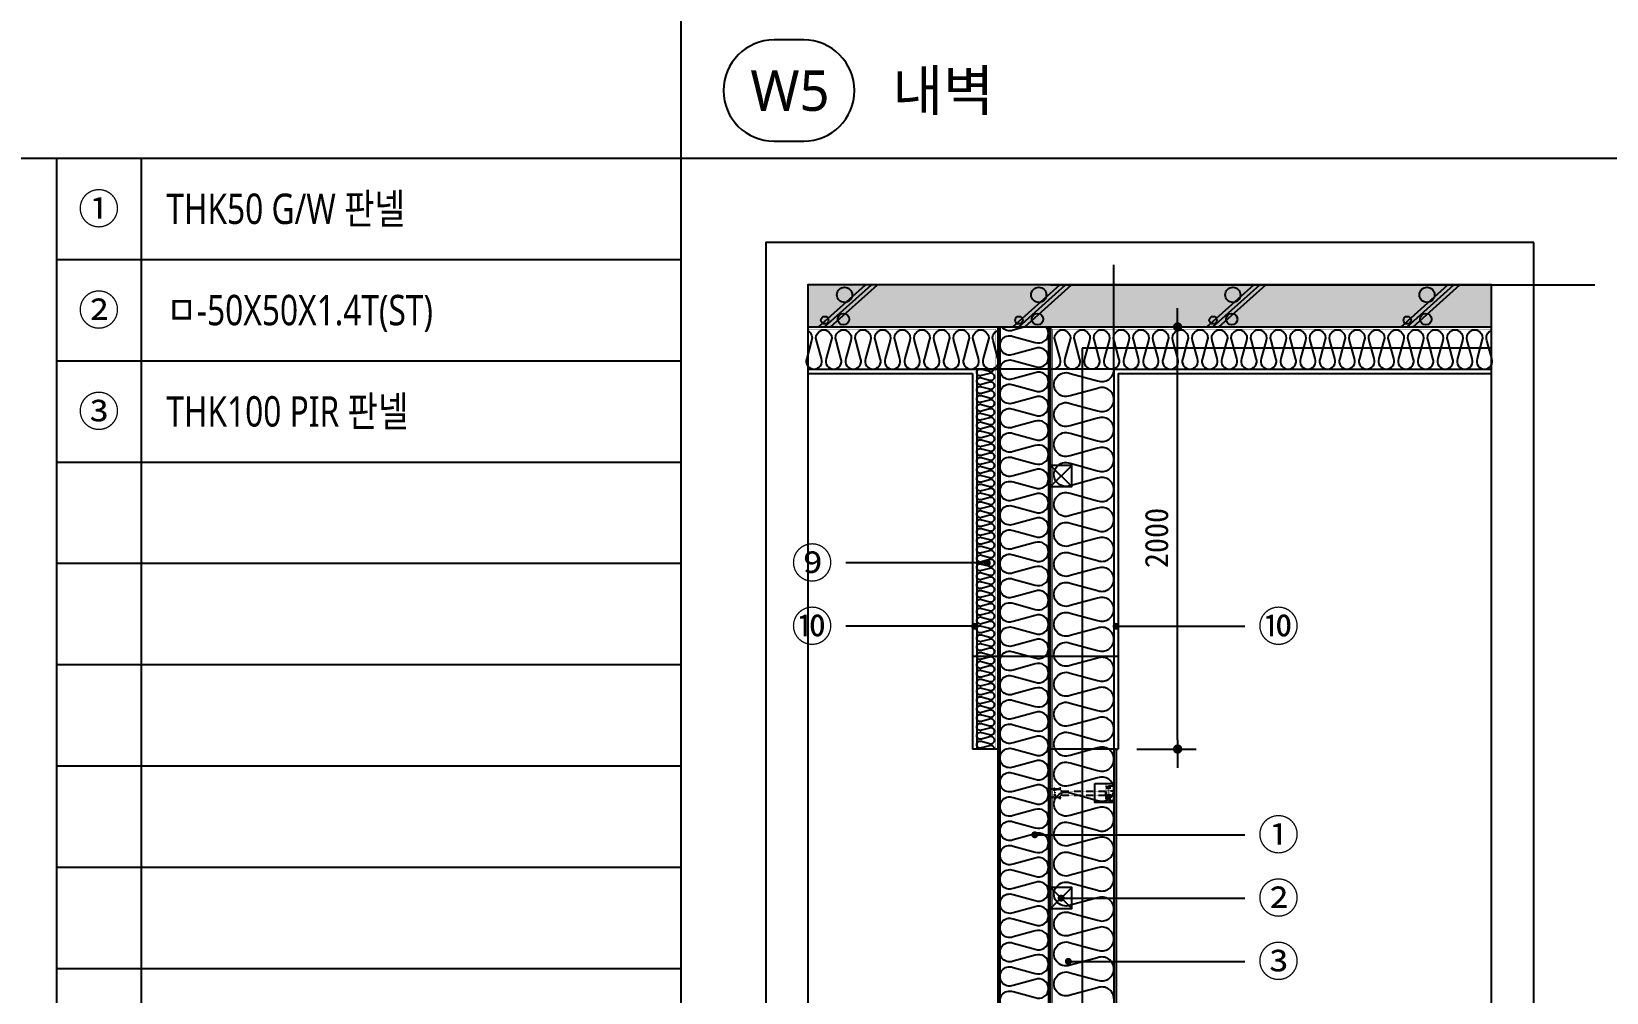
# Model space of a CAD drawing. Header units: millimetres. Extents: x 1008970 to 1091919, y 939088 to 948574.
# Drawn here: x 1045292 to 1048671, y 941364 to 943426 of the extents above; entities that cross this region are included whole.
import ezdxf
from ezdxf.enums import TextEntityAlignment as Align

# ---------------------------------------------------------------- set-up
doc = ezdxf.new("R2010")
doc.units = ezdxf.units.MM
doc.header["$LTSCALE"] = 5
doc.header["$MEASUREMENT"] = 0
doc.header["$PDSIZE"] = -10
doc.linetypes.add('HIDDEN', pattern=[0.375, 0.25, -0.125])
doc.linetypes.add('JIS_02_0.7', pattern=[1.35, 0.75, -0.6])
doc.layers.get('0').update_dxf_attribs({"linetype": 'CONTINUOUS'})
doc.layers.get('Defpoints').update_dxf_attribs({"color": 153, "linetype": 'CONTINUOUS'})
for name, color, linetype in [('0612_ACL WALL', 4, 'CONTINUOUS'), ('5TXT', 7, 'CONTINUOUS'), ('AA-AXIS-DIM7', 7, 'CONTINUOUS'), ('CON', 2, 'CONTINUOUS'), ('conc', 2, 'CONTINUOUS'), ('DIM', 7, 'CONTINUOUS'), ('FIN', 5, 'CONTINUOUS'), ('HATCH', 9, 'CONTINUOUS'), ('HT', 8, 'CONTINUOUS'), ('TEXT', 7, 'CONTINUOUS'), ('WALL3', 3, 'CONTINUOUS'), ('단열재', 11, 'CONTINUOUS'), ('볼트', 253, 'JIS_02_0.7')]:
    doc.layers.add(name, color=color, linetype=linetype)
doc.styles.add('MG', font='malgun.ttf')
doc.styles.add('돋움', font='')
doc.styles.add('한글', font='malgun.ttf')
doc.styles.get('돋움').set_extended_font_data('DotumChe')
doc.dimstyles.new('DIM_5', dxfattribs={"dimscale": 5, "dimtxt": 3, "dimasz": 1, "dimexe": 2, "dimexo": 2, "dimgap": 1, "dimtad": 1, "dimdec": 0, "dimzin": 0, "dimdsep": 46, "dimtxsty": 'MG', "dimblk1": 'DIMDOT', "dimblk2": 'DIMDOT', "dimsah": 1, "dimcen": 0.09, "dimdle": 2, "dimclrd": 7, "dimclre": 7, "dimclrt": 3, "dimadec": 0, "dimazin": 0, "dimtfac": 1, "dimtdec": 0, "dimtix": 1, "dimtmove": 2, "dimatfit": 3, "dimldrblk": 'DIMDOT', "dimfxl": 2, "dimtolj": 1, "dimtzin": 0, "dimarcsym": 0})
doc.dimstyles.new('SDIM', dxfattribs={"dimscale": 10, "dimtxt": 2.5, "dimasz": 1, "dimexe": 2, "dimexo": 2, "dimgap": 1, "dimtad": 1, "dimdsep": 46, "dimtxsty": '돋움', "dimblk1": '_RXDOT', "dimblk2": '_RXDOT', "dimsah": 1, "dimcen": 3, "dimclrd": 7, "dimclre": 7, "dimclrt": 3, "dimadec": 0, "dimazin": 0, "dimtfac": 1, "dimtix": 1, "dimtmove": 2, "dimatfit": 3, "dimfxl": 1, "dimtolj": 1, "dimtzin": 0, "dimarcsym": 0})

# ---------------------------------------------------------------- blocks, each defined once
blk = doc.blocks.new('zw$8367')
blk.add_line((1287, 5), (1287, 369))
blk.add_lwpolyline([(913, 374), (1287, 374), (1287, 0), (913, 0)], close=True)
at = {"layer": '볼트'}
for p, q in [((1125, 321), (1125, 53)), ((1133, 329), (1279, 329)), ((1141, 329), (1141, 45)), ((1157, 329), (1157, 45)), ((1173, 329), (1173, 45)), ((1190, 329), (1190, 45)), ((1206, 329), (1206, 45)), ((1287, 321), (1287, 240)), ((16, 292), (121, 284)), ((16, 268), (235, 268)), ((16, 106), (235, 106)), ((16, 82), (121, 90)), ((40, 243), (40, 131)), ((121, 284), (235, 284)), ((121, 203), (121, 171)), ((121, 90), (235, 90)), ((186, 106), (235, 106)), ((261, 228), (1125, 228)), ((261, 146), (1125, 146)), ((1125, 236), (1206, 236)), ((1125, 146), (1125, 228)), ((1125, 138), (1206, 138)), ((1133, 45), (1279, 45)), ((1206, 232), (1279, 232)), ((1206, 142), (1279, 142)), ((1287, 134), (1287, 53))]:
    blk.add_line(p, q, dxfattribs=at)
for centre, radius, start, end in [((1133, 321), 8.11, 90, 180), ((1279, 321), 8.11, 0, 90), ((16, 276), 16.2, 90, 165.5225), ((16, 284), 16.2, 194.4775, 270), ((16, 90), 16.2, 90, 165.5225), ((16, 98), 16.2, 194.4775, 270), ((64, 243), 24.3, 78.463, 180), ((64, 131), 24.3, 180, 281.537), ((56, 203), 64.9, 0, 78.463), ((56, 171), 64.9, 281.537, 0), ((186, 203), 64.9, 33.0557, 180), ((186, 171), 64.9, 180, 326.9443), ((235, 276), 8.11, 0, 90), ((235, 276), 8.11, 270, 0), ((235, 98), 8.11, 0, 90), ((235, 98), 8.11, 270, 0), ((261, 252), 24.3, 213.0557, 270), ((261, 122), 24.3, 90, 146.9443), ((1133, 53), 8.11, 180, 270), ((1279, 240), 8.11, 270, 0), ((1279, 134), 8.11, 0, 90), ((1279, 53), 8.11, 270, 0)]:
    blk.add_arc(centre, radius, start, end, dxfattribs=at)
blk = doc.blocks.new('DIMDOT')
at = {"linetype": 'Continuous'}
blk.add_line((-2, 0), (2, 0), dxfattribs=at)
for radius in [0.5, 0.25]:
    blk.add_circle((0, 0), radius, dxfattribs=at)
blk = doc.blocks.new('_RXDOT')
at = {"color": 0, "linetype": 'ByBlock'}
blk.add_line((-1, 0), (2, 0), dxfattribs=at)
at = {"color": 0, "linetype": 'ByBlock', "const_width": 0.5}
blk.add_lwpolyline([(-0.25, 0, 1), (0.25, 0, 1)], format="xyb", close=True, dxfattribs=at)
blk = doc.blocks.new('*D30')
at = {"layer": 'Defpoints', "color": 0, "transparency": 16777216}
for p in [(1047623, 942792), (1047750.7, 942792), (1047623, 941886.5)]:
    blk.add_point(p, dxfattribs=at)
at = {"layer": 'DIM', "color": 7, "lineweight": -2, "transparency": 16777216}
for p, q in [((1047663, 942792), (1047790.7, 942792)), ((1047750.7, 941906.5), (1047750.7, 942772)), ((1047663, 941886.5), (1047790.7, 941886.5))]:
    blk.add_line(p, q, dxfattribs=at)
at = {"layer": 'DIM', "color": 7, "lineweight": -2, "transparency": 16777216, "xscale": 20, "yscale": 20, "zscale": 20}
for p, rotation in [((1047750.7, 942792), 90), ((1047750.7, 941886.5), 270)]:
    blk.add_blockref('_RXDOT', p, dxfattribs=dict(at, rotation=rotation))
at = {"layer": 'DIM', "color": 3, "transparency": 16777216, "insert": (1047705.7, 942339.3), "char_height": 50, "attachment_point": 5, "rotation": 90, "style": '돋움'}
blk.add_mtext('\\A1;2000', dxfattribs=at)

msp = doc.modelspace()

# ---------------------------------------------------------------- hatches: boundary and pattern name
at = {"layer": 'HT'}
h = msp.add_hatch(color=254, dxfattribs=at)
h.dxf.hatch_style = 1
h.paths.add_polyline_path([(1047613.961, 942792.009), (1048424.353, 942792.009), (1048424.353, 942882.555), (1047613.961, 942882.555)])
h.paths.add_polyline_path([(1046957.499, 942792.009), (1047613.961, 942792.009), (1047613.961, 942882.555), (1046957.499, 942882.555)])

# ---------------------------------------------------------------- linework, layer by layer
for p, q in [((1045345.77, 943154.195), (1045345.77, 939179.201)), ((1045526.863, 943154.195), (1045526.863, 939179.201)), ((1045345.77, 942936.883), (1046685.859, 942936.883)), ((1045345.77, 942719.571), (1046685.859, 942719.571)), ((1045345.77, 942502.26), (1046685.859, 942502.26)), ((1045345.77, 942284.948), (1046685.859, 942284.948)), ((1045345.77, 942067.636), (1046685.859, 942067.636)), ((1045345.77, 941850.324), (1046685.859, 941850.324)), ((1045345.77, 941633.013), (1046685.859, 941633.013)), ((1045345.77, 941415.701), (1046685.859, 941415.701))]:
    msp.add_line(p, q)
at = {"color": 6}
for points in [[(1047360.431, 941886.543, 0.905, 0.905, 0), (1047360.431, 942787.481, 0.905, 0.905, 0), (1046957.499, 942787.481, 0.905, 0.905, 0)], [(1047482.669, 939550.442, 0.905, 0.905, 0), (1047482.669, 942787.481, 0.905, 0.905, 0), (1048424.353, 942787.481, 0.905, 0.905, 0)]]:
    msp.add_lwpolyline(points, format="xyseb", dxfattribs=at)
at = {"layer": '0612_ACL WALL', "linetype": 'ByBlock'}
for p, q in [((1047364.958, 942792.009), (1047364.958, 939550.442)), ((1047369.486, 942792.009), (1047369.486, 939550.442)), ((1047473.614, 942792.009), (1047473.614, 939550.442)), ((1047478.142, 942792.009), (1047478.142, 939550.442))]:
    msp.add_line(p, q, dxfattribs=at)
at = {"layer": '5TXT'}
for p, q in [((1046685.859, 939179.201), (1046685.859, 947708.687)), ((1043335.636, 943154.195), (1056736.528, 943154.195))]:
    msp.add_line(p, q, dxfattribs=at)
at = {"layer": 'CON', "ltscale": 5}
msp.add_line((1046957.499, 942792.009), (1048424.353, 942792.009), dxfattribs=at)
at = {"layer": 'conc', "color": 3}
for p, q in [((1047478.142, 942494.931), (1047523.415, 942449.657)), ((1047478.142, 942449.657), (1047523.415, 942494.931)), ((1047478.142, 941589.465), (1047523.415, 941544.192)), ((1047478.142, 941544.192), (1047523.415, 941589.465))]:
    msp.add_line(p, q, dxfattribs=at)
for points in [[(1047478.142, 942449.657), (1047523.415, 942449.657), (1047523.415, 942494.931), (1047478.142, 942494.931)], [(1047478.142, 941544.192), (1047523.415, 941544.192), (1047523.415, 941589.465), (1047478.142, 941589.465)]]:
    msp.add_lwpolyline(points, close=True, dxfattribs=at)
at = {"layer": 'Defpoints'}
for p, q in [((1047613.961, 942701.462), (1047613.961, 942925.625)), ((1047478.142, 942882.555), (1048555.01, 942882.555)), ((1047568.688, 942882.555), (1048645.556, 942882.555)), ((1047613.961, 942701.462), (1047313.759, 942701.462)), ((1047623.016, 942085.158), (1047310.63, 942085.158))]:
    msp.add_line(p, q, dxfattribs=at)
at = {"layer": 'Defpoints', "color": 139}
for points in [[(1048514.9, 942973.102), (1046866.952, 942973.102), (1046866.952, 939278.802), (1048514.9, 939278.802)], [(1048424.353, 942882.555), (1046957.499, 942882.555), (1046957.499, 939369.348), (1048424.353, 939369.348)]]:
    msp.add_lwpolyline(points, close=True, dxfattribs=at)
at = {"layer": 'FIN'}
for p, q in [((1046957.499, 942692.407), (1047310.63, 942692.407)), ((1047310.63, 942692.407), (1047310.63, 941886.543)), ((1047623.016, 942692.407), (1048424.353, 942692.407)), ((1047623.016, 942692.407), (1047623.016, 941886.543)), ((1047364.958, 941886.543), (1047310.63, 941886.543)), ((1047613.945, 941886.543), (1047623.016, 941886.543))]:
    msp.add_line(p, q, dxfattribs=at)
at = {"layer": 'HATCH'}
for p, q in [((1046980.527, 942792.009), (1047081.134, 942882.555)), ((1046993.332, 942792.009), (1047093.939, 942882.555)), ((1047006.137, 942792.009), (1047106.744, 942882.555)), ((1047397.055, 942792.009), (1047497.662, 942882.555)), ((1047409.86, 942792.009), (1047510.467, 942882.555)), ((1047422.665, 942792.009), (1047523.272, 942882.555)), ((1047813.582, 942792.009), (1047914.19, 942882.555)), ((1047826.388, 942792.009), (1047926.995, 942882.555)), ((1047839.193, 942792.009), (1047939.8, 942882.555)), ((1048230.11, 942792.009), (1048330.718, 942882.555)), ((1048242.916, 942792.009), (1048343.523, 942882.555)), ((1048255.721, 942792.009), (1048356.328, 942882.555))]:
    msp.add_line(p, q, dxfattribs=at)
for centre, radius in [((1047036.137, 942860.827), 16.298), ((1047452.665, 942860.827), 16.298), ((1047869.193, 942860.827), 16.298), ((1048285.721, 942860.827), 16.298), ((1046993.699, 942806.587), 8.149), ((1047033.689, 942808.627), 12.224), ((1047410.227, 942806.587), 8.149), ((1047450.217, 942808.627), 12.224), ((1047826.755, 942806.587), 8.149), ((1047866.744, 942808.627), 12.224), ((1048243.283, 942806.587), 8.149), ((1048283.272, 942808.627), 12.224)]:
    msp.add_circle(centre, radius, dxfattribs=at)
at = {"layer": 'TEXT'}
msp.add_lwpolyline([(1046948.591, 943190.413, 1), (1046948.591, 943407.725), (1046885.062, 943407.725, 1), (1046885.062, 943190.413)], format="xyb", close=True, dxfattribs=at)
at = {"layer": 'WALL3'}
for q in [(1047478.142, 941886.543), (1047618.489, 939550.442)]:
    msp.add_line((1047618.489, 941886.543), q, dxfattribs=at)
at = {"layer": 'WALL3', "linetype": 'HIDDEN'}
msp.add_lwpolyline([(1048424.353, 942746.735), (1047546.052, 942746.735), (1047546.052, 939550.442)], dxfattribs=at)
at = {"layer": '단열재'}
for p, q in [((1046957.499, 942701.462), (1047364.958, 942701.462)), ((1047319.685, 942701.462), (1047319.685, 941886.543)), ((1047613.961, 942701.462), (1047613.961, 939550.442)), ((1047613.961, 942701.462), (1048424.353, 942701.462))]:
    msp.add_line(p, q, dxfattribs=at)
for points in [[(1046957.499, 942783.691, -0.37750147), (1046965.323, 942762.85), (1046954.881, 942724.282, 0.52485566), (1046970.628, 942701.462, 0.52485566), (1046986.375, 942724.282), (1046975.933, 942762.85, -1.44919786), (1047007.427, 942762.85), (1046996.985, 942724.282, 0.52485566), (1047012.732, 942701.462, 0.52485566), (1047028.479, 942724.282), (1047018.037, 942762.85, -1.44919786), (1047049.531, 942762.85), (1047039.089, 942724.282, 0.52485566), (1047054.836, 942701.462, 0.52485566), (1047070.583, 942724.282), (1047060.142, 942762.85, -1.44919786), (1047091.635, 942762.85), (1047081.194, 942724.282, 0.52485566), (1047096.941, 942701.462, 0.52485566), (1047112.688, 942724.282), (1047102.246, 942762.85, -1.44919786), (1047133.74, 942762.85), (1047123.298, 942724.282, 0.52485566), (1047139.045, 942701.462, 0.52485566), (1047154.792, 942724.282), (1047144.35, 942762.85, -1.44919786), (1047175.844, 942762.85), (1047165.402, 942724.282, 0.52485566), (1047181.149, 942701.462, 0.52485566), (1047196.896, 942724.282), (1047186.454, 942762.85, -1.44919786), (1047217.948, 942762.85), (1047207.506, 942724.282, 0.52485566), (1047223.253, 942701.462, 0.52485566), (1047239, 942724.282), (1047228.558, 942762.85, -1.44919786), (1047260.052, 942762.85), (1047249.61, 942724.282, 0.52485566), (1047265.357, 942701.462, 0.52485566), (1047281.104, 942724.282), (1047270.662, 942762.85, -1.44919786), (1047302.156, 942762.85), (1047291.714, 942724.282, 0.52485566), (1047307.461, 942701.462, 0.52485566), (1047323.208, 942724.282), (1047312.766, 942762.85, -1.44919786), (1047344.26, 942762.85), (1047333.819, 942724.282, 0.52485566), (1047349.565, 942701.462, 0.52485566), (1047365.312, 942724.282), (1047354.871, 942762.85, -0.42012001), (1047364.958, 942784.691)], [(1047482.669, 942701.462, 0.52485566), (1047498.416, 942724.282), (1047487.974, 942762.85, -1.44919786), (1047519.468, 942762.85), (1047509.026, 942724.282, 0.52485566), (1047524.773, 942701.462, 0.52485566), (1047540.52, 942724.282), (1047530.078, 942762.85, -1.44919786), (1047561.572, 942762.85), (1047551.13, 942724.282, 0.52485566), (1047566.877, 942701.462, 0.52485566), (1047582.624, 942724.282), (1047572.182, 942762.85, -1.44919786), (1047603.676, 942762.85), (1047593.234, 942724.282, 0.52485566), (1047608.981, 942701.462, 0.52485566), (1047624.728, 942724.282), (1047614.287, 942762.85, -1.44919786), (1047645.78, 942762.85), (1047635.339, 942724.282, 0.52485566), (1047651.086, 942701.462, 0.52485566), (1047666.832, 942724.282), (1047656.391, 942762.85, -1.44919786), (1047687.885, 942762.85), (1047677.443, 942724.282, 0.52485566), (1047693.19, 942701.462, 0.52485566), (1047708.937, 942724.282), (1047698.495, 942762.85, -1.44919786), (1047729.989, 942762.85), (1047719.547, 942724.282, 0.52485566), (1047735.294, 942701.462, 0.52485566), (1047751.041, 942724.282), (1047740.599, 942762.85, -1.44919786), (1047772.093, 942762.85), (1047761.651, 942724.282, 0.52485566), (1047777.398, 942701.462, 0.52485566), (1047793.145, 942724.282), (1047782.703, 942762.85, -1.44919786), (1047814.197, 942762.85), (1047803.755, 942724.282, 0.52485566), (1047819.502, 942701.462, 0.52485566), (1047835.249, 942724.282), (1047824.807, 942762.85, -1.44919786), (1047856.301, 942762.85), (1047845.859, 942724.282, 0.52485566), (1047861.606, 942701.462, 0.52485566), (1047877.353, 942724.282), (1047866.911, 942762.85, -1.44919786), (1047898.405, 942762.85), (1047887.963, 942724.282, 0.52485566), (1047903.71, 942701.462, 0.52485566), (1047919.457, 942724.282), (1047909.016, 942762.85, -1.44919786), (1047940.509, 942762.85), (1047930.068, 942724.282, 0.52485566), (1047945.815, 942701.462, 0.52485566), (1047961.562, 942724.282), (1047951.12, 942762.85, -1.44919786), (1047982.614, 942762.85), (1047972.172, 942724.282, 0.52485566), (1047987.919, 942701.462, 0.52485566), (1048003.666, 942724.282), (1047993.224, 942762.85, -1.44919786), (1048024.718, 942762.85), (1048014.276, 942724.282, 0.52485566), (1048030.023, 942701.462, 0.52485566), (1048045.77, 942724.282), (1048035.328, 942762.85, -1.44919786), (1048066.822, 942762.85), (1048056.38, 942724.282, 0.52485566), (1048072.127, 942701.462, 0.52485566), (1048087.874, 942724.282), (1048077.432, 942762.85, -1.44919786), (1048108.926, 942762.85), (1048098.484, 942724.282, 0.52485566), (1048114.231, 942701.462, 0.52485566), (1048129.978, 942724.282), (1048119.536, 942762.85, -1.44919786), (1048151.03, 942762.85), (1048140.588, 942724.282, 0.52485566), (1048156.335, 942701.462, 0.52485566), (1048172.082, 942724.282), (1048161.64, 942762.85, -1.44919786), (1048193.134, 942762.85), (1048182.693, 942724.282, 0.52485566), (1048198.44, 942701.462, 0.52485566), (1048214.186, 942724.282), (1048203.745, 942762.85, -1.44919786), (1048235.239, 942762.85), (1048224.797, 942724.282, 0.52485566), (1048240.544, 942701.462, 0.52485566), (1048256.291, 942724.282), (1048245.849, 942762.85, -1.44919786), (1048277.343, 942762.85), (1048266.901, 942724.282, 0.52485566), (1048282.648, 942701.462, 0.52485566), (1048298.395, 942724.282), (1048287.953, 942762.85, -1.44919786), (1048319.447, 942762.85), (1048309.005, 942724.282, 0.52485566), (1048324.752, 942701.462, 0.52485566), (1048340.499, 942724.282), (1048330.057, 942762.85, -1.44919786), (1048361.551, 942762.85), (1048351.109, 942724.282, 0.52485566), (1048366.856, 942701.462, 0.52485566), (1048382.603, 942724.282), (1048372.161, 942762.85, -1.44919786), (1048403.655, 942762.85), (1048393.213, 942724.282, 0.52485566), (1048408.96, 942701.462, 0.52485566), (1048424.707, 942724.282), (1048414.265, 942762.85, -0.42012001), (1048424.353, 942784.691, -0.42012001)], [(1047357.715, 941886.543, 0.52485566), (1047347.409, 941893.654), (1047329.991, 941888.939, -1.44919786), (1047329.991, 941903.162), (1047347.409, 941898.446, 0.52485566), (1047357.715, 941905.558, 0.52485566), (1047347.409, 941912.669), (1047329.991, 941907.954, -1.44919786), (1047329.991, 941922.177), (1047347.409, 941917.461, 0.52485566), (1047357.715, 941924.572, 0.52485566), (1047347.409, 941931.684), (1047329.991, 941926.968, -1.44919786), (1047329.991, 941941.191), (1047347.409, 941936.476, 0.52485566), (1047357.715, 941943.587, 0.52485566), (1047347.409, 941950.699), (1047329.991, 941945.983, -1.44919786), (1047329.991, 941960.206), (1047347.409, 941955.49, 0.52485566), (1047357.715, 941962.602, 0.52485566), (1047347.409, 941969.714), (1047329.991, 941964.998, -1.44919786), (1047329.991, 941979.221), (1047347.409, 941974.505, 0.52485566), (1047357.715, 941981.617, 0.52485566), (1047347.409, 941988.728), (1047329.991, 941984.013, -1.44919786), (1047329.991, 941998.236), (1047347.409, 941993.52, 0.52485566), (1047357.715, 942000.632, 0.52485566), (1047347.409, 942007.743), (1047329.991, 942003.027, -1.44919786), (1047329.991, 942017.25), (1047347.409, 942012.535, 0.52485566), (1047357.715, 942019.646, 0.52485566), (1047347.409, 942026.758), (1047329.991, 942022.042, -1.44919786), (1047329.991, 942036.265), (1047347.409, 942031.55, 0.52485566), (1047357.715, 942038.661, 0.52485566), (1047347.409, 942045.773), (1047329.991, 942041.057, -1.44919786), (1047329.991, 942055.28), (1047347.409, 942050.564, 0.52485566), (1047357.715, 942057.676, 0.52485566), (1047347.409, 942064.787), (1047329.991, 942060.072, -1.44919786), (1047329.991, 942074.295), (1047347.409, 942069.579, 0.52485566), (1047357.715, 942076.691, 0.52485566), (1047347.409, 942083.802), (1047329.991, 942079.087, -1.44919786), (1047329.991, 942093.31), (1047347.409, 942088.594, 0.52485566), (1047357.715, 942095.705, 0.52485566), (1047347.409, 942102.817), (1047329.991, 942098.101, -1.44919786), (1047329.991, 942112.324), (1047347.409, 942107.609, 0.52485566), (1047357.715, 942114.72, 0.52485566), (1047347.409, 942121.832), (1047329.991, 942117.116, -1.44919786), (1047329.991, 942131.339), (1047347.409, 942126.623, 0.52485566), (1047357.715, 942133.735, 0.52485566), (1047347.409, 942140.847), (1047329.991, 942136.131, -1.44919786), (1047329.991, 942150.354), (1047347.409, 942145.638, 0.52485566), (1047357.715, 942152.75, 0.52485566), (1047347.409, 942159.861), (1047329.991, 942155.146, -1.44919786), (1047329.991, 942169.369), (1047347.409, 942164.653, 0.52485566), (1047357.715, 942171.765, 0.52485566), (1047347.409, 942178.876), (1047329.991, 942174.16, -1.44919786), (1047329.991, 942188.383), (1047347.409, 942183.668, 0.52485566), (1047357.715, 942190.779, 0.52485566), (1047347.409, 942197.891), (1047329.991, 942193.175, -1.44919786), (1047329.991, 942207.398), (1047347.409, 942202.683, 0.52485566), (1047357.715, 942209.794, 0.52485566), (1047347.409, 942216.906), (1047329.991, 942212.19, -1.44919786), (1047329.991, 942226.413), (1047347.409, 942221.697, 0.52485566), (1047357.715, 942228.809, 0.52485566), (1047347.409, 942235.92), (1047329.991, 942231.205, -1.44919786), (1047329.991, 942245.428), (1047347.409, 942240.712, 0.52485566), (1047357.715, 942247.824, 0.52485566), (1047347.409, 942254.935), (1047329.991, 942250.22, -1.44919786), (1047329.991, 942264.443), (1047347.409, 942259.727, 0.52485566), (1047357.715, 942266.838, 0.52485566), (1047347.409, 942273.95), (1047329.991, 942269.234, -1.44919786), (1047329.991, 942283.457), (1047347.409, 942278.742, 0.52485566), (1047357.715, 942285.853, 0.52485566), (1047347.409, 942292.965), (1047329.991, 942288.249, -1.44919786), (1047329.991, 942302.472), (1047347.409, 942297.756, 0.52485566), (1047357.715, 942304.868, 0.52485566), (1047347.409, 942311.98), (1047329.991, 942307.264, -1.44919786), (1047329.991, 942321.487), (1047347.409, 942316.771, 0.52485566), (1047357.715, 942323.883, 0.52485566), (1047347.409, 942330.994), (1047329.991, 942326.279, -1.44919786), (1047329.991, 942340.502), (1047347.409, 942335.786, 0.52485566), (1047357.715, 942342.898, 0.52485566), (1047347.409, 942350.009), (1047329.991, 942345.293, -1.44919786), (1047329.991, 942359.516), (1047347.409, 942354.801, 0.52485566), (1047357.715, 942361.912, 0.52485566), (1047347.409, 942369.024), (1047329.991, 942364.308, -1.44919786), (1047329.991, 942378.531), (1047347.409, 942373.816, 0.52485566), (1047357.715, 942380.927, 0.52485566), (1047347.409, 942388.039), (1047329.991, 942383.323, -1.44919786), (1047329.991, 942397.546), (1047347.409, 942392.83, 0.52485566), (1047357.715, 942399.942, 0.52485566), (1047347.409, 942407.053), (1047329.991, 942402.338, -1.44919786), (1047329.991, 942416.561), (1047347.409, 942411.845, 0.52485566), (1047357.715, 942418.957, 0.52485566), (1047347.409, 942426.068), (1047329.991, 942421.353, -1.44919786), (1047329.991, 942435.576), (1047347.409, 942430.86, 0.52485566), (1047357.715, 942437.971, 0.52485566), (1047347.409, 942445.083), (1047329.991, 942440.367, -1.44919786), (1047329.991, 942454.59), (1047347.409, 942449.875, 0.52485566), (1047357.715, 942456.986, 0.52485566), (1047347.409, 942464.098), (1047329.991, 942459.382, -1.44919786), (1047329.991, 942473.605), (1047347.409, 942468.889, 0.52485566), (1047357.715, 942476.001, 0.52485566), (1047347.409, 942483.113), (1047329.991, 942478.397, -1.44919786), (1047329.991, 942492.62), (1047347.409, 942487.904, 0.52485566), (1047357.715, 942495.016, 0.52485566), (1047347.409, 942502.127), (1047329.991, 942497.412, -1.44919786), (1047329.991, 942511.635), (1047347.409, 942506.919, 0.52485566), (1047357.715, 942514.031, 0.52485566), (1047347.409, 942521.142), (1047329.991, 942516.426, -1.44919786), (1047329.991, 942530.649), (1047347.409, 942525.934, 0.52485566), (1047357.715, 942533.045, 0.52485566), (1047347.409, 942540.157), (1047329.991, 942535.441, -1.44919786), (1047329.991, 942549.664), (1047347.409, 942544.949, 0.52485566), (1047357.715, 942552.06, 0.52485566), (1047347.409, 942559.172), (1047329.991, 942554.456, -1.44919786), (1047329.991, 942568.679), (1047347.409, 942563.963, 0.52485566), (1047357.715, 942571.075, 0.52485566), (1047347.409, 942578.186), (1047329.991, 942573.471, -1.44919786), (1047329.991, 942587.694), (1047347.409, 942582.978, 0.52485566), (1047357.715, 942590.09, 0.52485566), (1047347.409, 942597.201), (1047329.991, 942592.486, -1.44919786), (1047329.991, 942606.709), (1047347.409, 942601.993, 0.52485566), (1047357.715, 942609.104, 0.52485566), (1047347.409, 942616.216), (1047329.991, 942611.5, -1.44919786), (1047329.991, 942625.723), (1047347.409, 942621.008, 0.52485566), (1047357.715, 942628.119, 0.52485566), (1047347.409, 942635.231), (1047329.991, 942630.515, -1.44919786), (1047329.991, 942644.738), (1047347.409, 942640.022, 0.52485566), (1047357.715, 942647.134, 0.52485566), (1047347.409, 942654.246), (1047329.991, 942649.53, -1.44919786), (1047329.991, 942663.753), (1047347.409, 942659.037, 0.52485566), (1047357.715, 942666.149, 0.52485566), (1047347.409, 942673.26), (1047329.991, 942668.545, -1.44919786), (1047329.991, 942682.768), (1047347.409, 942678.052, 0.52485566), (1047357.715, 942685.164, 0.52485566), (1047347.409, 942692.275), (1047329.991, 942687.559, -1.44919786), (1047329.991, 942701.782), (1047347.409, 942697.067, 0.52485566), (1047357.715, 942704.178)], [(1047613.961, 941350.507, 0.52485566), (1047579.117, 941374.551), (1047520.229, 941358.608, -1.44919786), (1047520.229, 941406.695), (1047579.117, 941390.752, 0.52485566), (1047613.961, 941414.795, 0.52485566), (1047579.117, 941438.839), (1047520.229, 941422.896, -1.44919786), (1047520.229, 941470.983), (1047579.117, 941455.04, 0.52485566), (1047613.961, 941479.083, 0.52485566), (1047579.117, 941503.127), (1047520.229, 941487.184, -1.44919786), (1047520.229, 941535.271), (1047579.117, 941519.328, 0.52485566), (1047613.961, 941543.371, 0.52485566), (1047579.117, 941567.415), (1047520.229, 941551.472, -1.44919786), (1047520.229, 941599.559), (1047579.117, 941583.616, 0.52485566), (1047613.961, 941607.659, 0.52485566), (1047579.117, 941631.703), (1047520.229, 941615.76, -1.44919786), (1047520.229, 941663.847), (1047579.117, 941647.904, 0.52485566), (1047613.961, 941671.948, 0.52485566), (1047579.117, 941695.991), (1047520.229, 941680.048, -1.44919786), (1047520.229, 941728.135), (1047579.117, 941712.192, 0.52485566), (1047613.961, 941736.236, 0.52485566), (1047579.117, 941760.279), (1047520.229, 941744.336, -1.44919786), (1047520.229, 941792.423), (1047579.117, 941776.48, 0.52485566), (1047613.961, 941800.524, 0.52485566), (1047579.117, 941824.567), (1047520.229, 941808.624, -1.44919786), (1047520.229, 941856.711), (1047579.117, 941840.768, 0.52485566), (1047613.961, 941864.812, 0.52485566), (1047579.117, 941888.855), (1047520.229, 941872.912, -1.44919786), (1047520.229, 941920.999), (1047579.117, 941905.056, 0.52485566), (1047613.961, 941929.1, 0.52485566), (1047579.117, 941953.144), (1047520.229, 941937.2, -1.44919786), (1047520.229, 941985.288), (1047579.117, 941969.344, 0.52485566), (1047613.961, 941993.388, 0.52485566), (1047579.117, 942017.432), (1047520.229, 942001.488, -1.44919786), (1047520.229, 942049.576), (1047579.117, 942033.632, 0.52485566), (1047613.961, 942057.676, 0.52485566), (1047579.117, 942081.72), (1047520.229, 942065.776, -1.44919786), (1047520.229, 942113.864), (1047579.117, 942097.92, 0.52485566), (1047613.961, 942121.964, 0.52485566), (1047579.117, 942146.008), (1047520.229, 942130.064, -1.44919786), (1047520.229, 942178.152), (1047579.117, 942162.208, 0.52485566), (1047613.961, 942186.252, 0.52485566), (1047579.117, 942210.296), (1047520.229, 942194.352, -1.44919786), (1047520.229, 942242.44), (1047579.117, 942226.496, 0.52485566), (1047613.961, 942250.54, 0.52485566), (1047579.117, 942274.584), (1047520.229, 942258.64, -1.44919786), (1047520.229, 942306.728), (1047579.117, 942290.784, 0.52485566), (1047613.961, 942314.828, 0.52485566), (1047579.117, 942338.872), (1047520.229, 942322.928, -1.44919786), (1047520.229, 942371.016), (1047579.117, 942355.072, 0.52485566), (1047613.961, 942379.116, 0.52485566), (1047579.117, 942403.16), (1047520.229, 942387.216, -1.44919786), (1047520.229, 942435.304), (1047579.117, 942419.361, 0.52485566), (1047613.961, 942443.404, 0.52485566), (1047579.117, 942467.448), (1047520.229, 942451.505, -1.44919786), (1047520.229, 942499.592), (1047579.117, 942483.649, 0.52485566), (1047613.961, 942507.692, 0.52485566), (1047579.117, 942531.736), (1047520.229, 942515.793, -1.44919786), (1047520.229, 942563.88), (1047579.117, 942547.937, 0.52485566), (1047613.961, 942571.98, 0.52485566), (1047579.117, 942596.024), (1047520.229, 942580.081, -1.44919786), (1047520.229, 942628.168), (1047579.117, 942612.225, 0.52485566), (1047613.961, 942636.268, 0.52485566), (1047579.117, 942660.312), (1047520.229, 942644.369, -1.44919786), (1047520.229, 942692.456), (1047579.117, 942676.513, 0.52485566), (1047613.961, 942700.556, 0.00880334), (1047613.945, 942701.462, 0.00880334)]]:
    msp.add_lwpolyline(points, format="xyb", dxfattribs=at)
at = {"layer": '단열재', "color": 9}
for points in [[(1047397.705, 941327.187, -1.44919786), (1047397.705, 941366.131), (1047445.395, 941353.219, 0.52485566), (1047473.614, 941372.691, 0.52485566), (1047445.395, 941392.163), (1047397.705, 941379.251, -1.44919786), (1047397.705, 941418.195), (1047445.395, 941405.283, 0.52485566), (1047473.614, 941424.755, 0.52485566), (1047445.395, 941444.227), (1047397.705, 941431.316, -1.44919786), (1047397.705, 941470.26), (1047445.395, 941457.348, 0.52485566), (1047473.614, 941476.82, 0.52485566), (1047445.395, 941496.292), (1047397.705, 941483.38, -1.44919786), (1047397.705, 941522.324), (1047445.395, 941509.412, 0.52485566), (1047473.614, 941528.884, 0.52485566), (1047445.395, 941548.356), (1047397.705, 941535.444, -1.44919786), (1047397.705, 941574.388), (1047445.395, 941561.476, 0.52485566), (1047473.614, 941580.948, 0.52485566), (1047445.395, 941600.42), (1047397.705, 941587.508, -1.44919786), (1047397.705, 941626.452), (1047445.395, 941613.54, 0.52485566), (1047473.614, 941633.013, 0.52485566), (1047445.395, 941652.485), (1047397.705, 941639.573, -1.44919786), (1047397.705, 941678.517), (1047445.395, 941665.605, 0.52485566), (1047473.614, 941685.077, 0.52485566), (1047445.395, 941704.549), (1047397.705, 941691.637, -1.44919786), (1047397.705, 941730.581), (1047445.395, 941717.669, 0.52485566), (1047473.614, 941737.141, 0.52485566), (1047445.395, 941756.613), (1047397.705, 941743.701, -1.44919786), (1047397.705, 941782.645), (1047445.395, 941769.733, 0.52485566), (1047473.614, 941789.205, 0.52485566), (1047445.395, 941808.677), (1047397.705, 941795.765, -1.44919786), (1047397.705, 941834.71), (1047445.395, 941821.798, 0.52485566), (1047473.614, 941841.27, 0.52485566), (1047445.395, 941860.742), (1047397.705, 941847.83, -1.44919786), (1047397.705, 941886.774), (1047445.395, 941873.862, 0.52485566), (1047473.614, 941893.334, 0.52485566), (1047445.395, 941912.806), (1047397.705, 941899.894, -1.44919786), (1047397.705, 941938.838), (1047445.395, 941925.926, 0.52485566), (1047473.614, 941945.398, 0.52485566), (1047445.395, 941964.87), (1047397.705, 941951.958, -1.44919786), (1047397.705, 941990.902), (1047445.395, 941977.99, 0.52485566), (1047473.614, 941997.462, 0.52485566), (1047445.395, 942016.934), (1047397.705, 942004.023, -1.44919786), (1047397.705, 942042.967), (1047445.395, 942030.055, 0.52485566), (1047473.614, 942049.527, 0.52485566), (1047445.395, 942068.999), (1047397.705, 942056.087, -1.44919786), (1047397.705, 942095.031), (1047445.395, 942082.119, 0.52485566), (1047473.614, 942101.591, 0.52485566), (1047445.395, 942121.063), (1047397.705, 942108.151, -1.44919786), (1047397.705, 942147.095), (1047445.395, 942134.183, 0.52485566), (1047473.614, 942153.655, 0.52485566), (1047445.395, 942173.127), (1047397.705, 942160.215, -1.44919786), (1047397.705, 942199.159), (1047445.395, 942186.247, 0.52485566), (1047473.614, 942205.72, 0.52485566), (1047445.395, 942225.192), (1047397.705, 942212.28, -1.44919786), (1047397.705, 942251.224), (1047445.395, 942238.312, 0.52485566), (1047473.614, 942257.784, 0.52485566), (1047445.395, 942277.256), (1047397.705, 942264.344, -1.44919786), (1047397.705, 942303.288), (1047445.395, 942290.376, 0.52485566), (1047473.614, 942309.848, 0.52485566), (1047445.395, 942329.32), (1047397.705, 942316.408, -1.44919786), (1047397.705, 942355.352), (1047445.395, 942342.44, 0.52485566), (1047473.614, 942361.912, 0.52485566), (1047445.395, 942381.384), (1047397.705, 942368.472, -1.44919786), (1047397.705, 942407.417), (1047445.395, 942394.505, 0.52485566), (1047473.614, 942413.977, 0.52485566), (1047445.395, 942433.449), (1047397.705, 942420.537, -1.44919786), (1047397.705, 942459.481), (1047445.395, 942446.569, 0.52485566), (1047473.614, 942466.041, 0.52485566), (1047445.395, 942485.513), (1047397.705, 942472.601, -1.44919786), (1047397.705, 942511.545), (1047445.395, 942498.633, 0.52485566), (1047473.614, 942518.105, 0.52485566), (1047445.395, 942537.577), (1047397.705, 942524.665, -1.44919786), (1047397.705, 942563.609), (1047445.395, 942550.697, 0.52485566), (1047473.614, 942570.169, 0.52485566), (1047445.395, 942589.641), (1047397.705, 942576.73, -1.44919786), (1047397.705, 942615.674), (1047445.395, 942602.762, 0.52485566), (1047473.614, 942622.234, 0.52485566), (1047445.395, 942641.706), (1047397.705, 942628.794, -1.44919786), (1047397.705, 942667.738), (1047445.395, 942654.826, 0.52485566), (1047473.614, 942674.298, 0.52485566), (1047445.395, 942693.77), (1047397.705, 942680.858, -1.44919786), (1047397.705, 942719.802), (1047445.395, 942706.89, 0.52485566), (1047473.614, 942726.362, 0.52485566), (1047445.395, 942745.834), (1047397.705, 942732.922, -1.44919786), (1047397.705, 942771.866), (1047445.395, 942758.955, 0.52485566), (1047473.614, 942778.427, 0.17947465), (1047468.575, 942792.009, 0.17947465)], [(1047423.64, 942792.009), (1047397.705, 942784.987, -0.33496102), (1047373.617, 942792.009, -0.33496102)]]:
    msp.add_lwpolyline(points, format="xyb", dxfattribs=at)

# ---------------------------------------------------------------- block references
at = {"layer": 'Defpoints', "xscale": 0.1089322188955256, "yscale": 0.1089322188955256, "zscale": 0.1089322188955256}
msp.add_blockref('zw$8367', (1047473.782, 941771.607), dxfattribs=at)

# ---------------------------------------------------------------- texts
at = {"style": '한글'}
for s, p in [('W5', (1046834.135, 943299.069)), ('내벽', (1047138.592, 943299.069))]:
    msp.add_text(s, height=86.9247, dxfattribs=at).set_placement(p, align=Align.MIDDLE_LEFT)
for s, p in [('①', (1045436.317, 943045.539)), ('②', (1045436.317, 942828.227)), ('③', (1045436.317, 942610.915)), ('⑨', (1046966.554, 942285.662)), ('⑩', (1046966.554, 942149.842)), ('⑩', (1047967.093, 942149.842)), ('①', (1047967.093, 941702.648)), ('②', (1047967.093, 941566.828)), ('③', (1047967.093, 941431.008))]:
    msp.add_text(s, height=65.194, dxfattribs=at).set_placement(p, align=Align.MIDDLE_CENTER)
at = {"style": '한글', "width": 0.8}
for s, p in [('THK50 G/W 판넬', (1045581.191, 943045.539)), ('ㅁ-50X50X1.4T(ST)', (1045581.191, 942828.227)), ('THK100 PIR 판넬', (1045581.191, 942610.915))]:
    msp.add_text(s, height=65.19353, dxfattribs=at).set_placement(p, align=Align.MIDDLE_LEFT)

# ---------------------------------------------------------------- dimensions: what is measured, and where the dimension line sits
at = {"layer": 'DIM'}
dim = msp.add_aligned_dim(p1=(1047623.016, 941886.543), p2=(1047623.016, 942792.009), distance=-127.705, text='2000', dimstyle='SDIM', override={"dimscale": 20, "dimtxsty": '돋움'}, dxfattribs=at)
dim.commit()
dim.dimension.update_dxf_attribs({"geometry": '*D30', "text_midpoint": (1047705.688, 942339.276)})

# ---------------------------------------------------------------- leaders
at = {"layer": 'AA-AXIS-DIM7'}
for points in [[(1047342.322, 942285.662), (1047150.699, 942285.662), (1047038.991, 942285.662)], [(1047315.158, 942149.842), (1047150.699, 942149.842), (1047038.991, 942149.842)], [(1047618.489, 942149.842), (1047782.947, 942149.842), (1047894.656, 942149.842)], [(1047444.187, 941702.648), (1047782.947, 941702.648), (1047894.656, 941702.648)], [(1047500.778, 941566.828), (1047782.947, 941566.828), (1047894.656, 941566.828)], [(1047516.29, 941431.008), (1047782.947, 941431.008), (1047894.656, 941431.008)]]:
    msp.add_leader(points, dimstyle='DIM_5', override={"dimasz": 3, "dimclrd": 4, "dimldrblk": 'Dot', "dimarcsym": 1}, dxfattribs=at)

doc.saveas('drawing.dxf')
